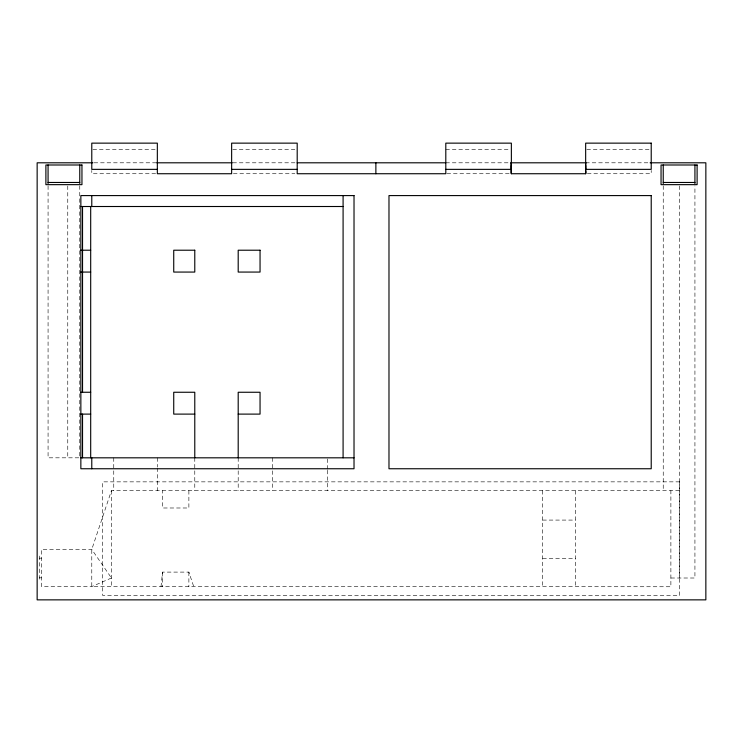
<?xml version="1.0" encoding="UTF-8"?>
<svg xmlns="http://www.w3.org/2000/svg" width="743" height="743" viewBox="0 0 743 743"><rect width="100%" height="100%" fill="white"/><g stroke="black" fill="none" stroke-linecap="round" stroke-linejoin="round"><path stroke-width="0.56" stroke-dasharray="3.71 2.79" d="M160.999 586.747L162.531 572.101L188.88 572.101L193.774 586.747M679.381 490.603L111.45 490.603L91.779 549.421L91.779 586.571L670.883 586.747L670.883 490.603M92.931 149.696L156.188 149.696M232.791 149.696L294.897 149.696M445.8 149.696L510.209 149.696M586.812 149.696L650.069 149.696M94.036 162.801L156.188 162.801M232.791 162.801L297.2 162.801M445.8 162.801L510.209 162.801M585.66 162.801L648.964 162.801M155.621 173.732L91.779 173.732L91.779 170.453M233.386 173.732L294.897 173.732M446.942 173.732L509.614 173.732M587.379 173.732L651.221 173.732L651.221 170.453M542.696 520.081L575.472 520.081M39.333 558.16L41.524 558.16M542.696 558.532L575.472 558.532M39.333 577.831L41.524 577.831M670.883 578.008L694.928 578.008L694.928 185.871M679.381 185.945L679.381 578.008M663.239 185.843L663.239 490.603M575.472 490.603L575.472 586.747M542.696 490.603L542.696 586.747M327.329 458.951L327.329 469.27M327.329 470.254L327.329 490.603M272.69 457.818L272.69 490.603M238.197 457.818L238.197 490.603M194.777 457.818L194.777 490.603M188.88 490.603L188.88 507.989L162.531 507.989L162.531 490.603M188.88 572.101L188.88 586.747M162.531 572.101L162.531 586.747M157.46 457.818L157.46 466.976M157.46 467.988L157.46 490.603M113.753 457.818L113.753 490.603M111.45 490.603L111.45 586.747M79.761 185.75L79.761 457.818L48.072 457.818L48.072 185.824M67.762 185.945L67.762 457.818M39.333 555.978L39.333 580.014M111.45 578.008L91.779 586.571L41.524 586.571L41.524 549.421L91.779 549.421L111.45 578.008M679.622 481.854L102.71 481.854L102.71 595.496L679.622 595.496L679.622 481.854"/><path stroke-width="1.11" d="M157.34 169.358L91.779 169.358L91.779 143.139L157.34 143.139L157.34 173.732L231.64 173.732L231.64 143.139L297.2 143.139L297.2 173.732L445.8 173.732L445.8 143.139L511.36 143.139L511.379 173.732L511.379 162.801L511.379 173.732L585.679 173.732L585.679 162.801M92.875 162.801L37.15 162.801L37.15 599.861L705.85 599.861L705.85 162.801L650.125 162.801M156.727 162.801L232.225 162.801M297.2 162.801L445.8 162.801M510.775 162.801L586.273 162.801M231.64 169.358L297.2 169.358M445.8 169.358L511.36 169.358M48.072 182.472L79.761 182.472M663.239 182.472L694.928 182.472M80.857 206.508L343.09 206.508M80.857 250.215L90.692 250.215M80.857 272.068L90.692 272.068M80.857 392.258L90.692 392.258M80.857 414.111L90.692 414.111M194.777 414.111L173.732 414.111L173.732 392.258L194.777 392.258L194.777 457.818M238.197 414.111L260.05 414.111L260.05 392.258L238.197 392.258L238.197 457.818M80.857 457.818L354.021 457.818M585.66 165.522L585.679 168.615M511.36 165.522L511.379 168.615M585.66 168.912L585.679 173.138M511.36 168.912L511.379 173.138M585.67 171.327L585.679 173.732M511.36 162.801L511.37 167.974M694.928 164.992L694.928 183.549M663.239 164.992L663.239 183.53M375.874 162.801L375.874 173.732M343.09 195.585L343.09 457.818M91.779 195.585L91.779 206.508M91.779 457.818L91.779 468.749M90.692 206.508L90.692 457.818M82.529 206.508L82.529 392.258M82.529 414.111L82.529 457.818M79.761 164.992L79.761 183.447M48.072 164.992L48.072 183.512M651.221 143.139L585.66 143.139L585.66 169.358L651.221 169.358L651.221 143.139M81.953 164.992L45.89 164.992L45.89 184.654L81.953 184.654L81.953 164.992M697.11 164.992L661.047 164.992L661.047 184.654L697.11 184.654L697.11 164.992M354.021 195.585L80.857 195.585L80.857 468.749L354.021 468.749L354.021 195.585M651.221 195.585L388.979 195.585L388.979 468.749L651.221 468.749L651.221 195.585M194.777 250.215L173.732 250.215L173.732 272.068L194.777 272.068L194.777 250.215M260.05 250.215L238.197 250.215L238.197 272.068L260.05 272.068L260.05 250.215"/></g></svg>
